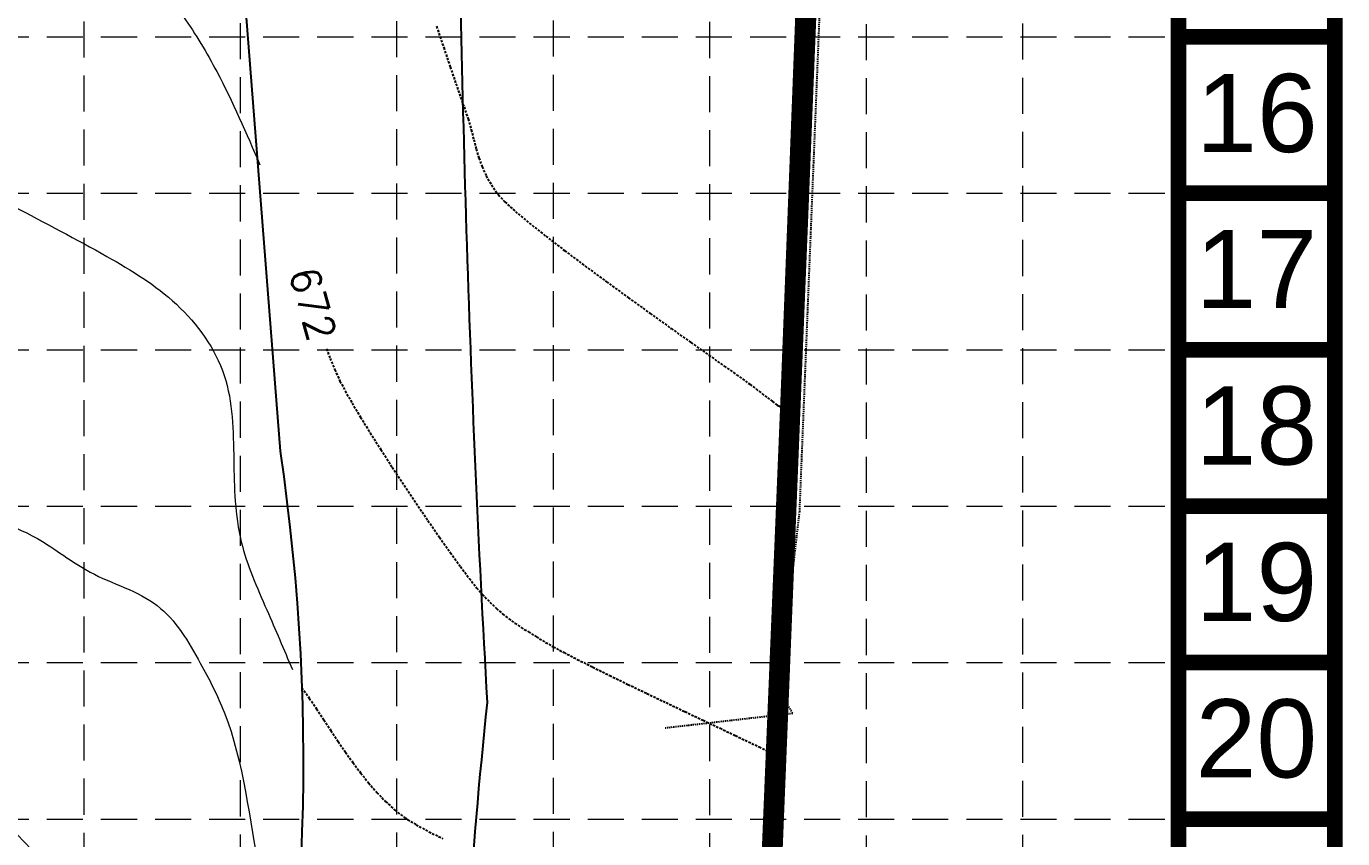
# Model space of a CAD drawing. Header units: inches. Extents: x 2507435 to 2508087, y 7097652 to 7098695.
# Drawn here: x 2507950.5 to 2508087.4, y 7098350.8 to 7098435.3 of the extents above; entities that cross this region are included whole.
import ezdxf
from ezdxf.enums import TextEntityAlignment as Align

# ---------------------------------------------------------------- set-up
doc = ezdxf.new("R2010")
doc.units = ezdxf.units.IN
doc.header["$MEASUREMENT"] = 0
for name, pattern in [('DASHED', [0.75, 0.5, -0.25]), ('HIDDEN', [0.375, 0.25, -0.125]), ('HIDDEN2', [0.1875, 0.125, -0.0625])]:
    doc.linetypes.add(name, pattern=pattern)
doc.layers.add('ALT BID GRADING', color=1, linetype='Continuous', lineweight=0)
doc.layers.add('CV_GRADING_PROP', color=1, linetype='Continuous', lineweight=0)
for name, color, linetype in [('BASE', 7, 'Continuous'), ('CONT-MNR', 8, 'HIDDEN'), ('E-FENCE', 7, 'FENCE_LINE'), ('E-GRAVEL', 8, 'DASHED'), ('GRID', 254, 'HIDDEN'), ('LIMITS OF DISTURBANCE', 1, 'HIDDEN'), ('SBC-LINE', 121, 'HIDDEN2')]:
    doc.layers.add(name, color=color, linetype=linetype)
doc.styles.get("Standard").update_dxf_attribs({"font": 'ARIAL.TTF'})
doc.linetypes.add('FENCE_LINE', pattern='A,0.75,-0.2,["x",Standard,S=0.1,R=0,X=-0.1,Y=-0.05],-0.075', length=1.025)

msp = doc.modelspace()

# ---------------------------------------------------------------- linework, layer by layer
at = {"layer": 'ALT BID GRADING', "color": 35, "linetype": 'Continuous', "lineweight": 13}
for points in [[(2507799.057029388, 7098567.18969662), (2507802.790196172, 7098561.22005442), (2507807.021122151, 7098554.752944875), (2507811.895313357, 7098544.298229983), (2507814.99918358, 7098538.094050821), (2507817.659647394, 7098536.321426379), (2507828.175748421, 7098533.8591993), (2507846.343841263, 7098538.336430951), (2507859.036615576, 7098542.316190999), (2507867.249589747, 7098543.559866812), (2507879.693486274, 7098543.311132075), (2507894.875042066, 7098532.615523487), (2507913.070876571, 7098508.149641203), (2507925.514776721, 7098481.78372716), (2507932.946339, 7098459.655484176), (2507938.207551033, 7098455.169076251), (2507947.664914133, 7098450.443109863), (2507961.602080997, 7098442.234852902), (2507966.828518118, 7098436.26521283), (2507970.31281074, 7098430.544305366), (2507974.792614504, 7098420.843637854)], [(2507795.489127687, 7098546.514009472), (2507806.574385729, 7098528.344622774), (2507811.749803701, 7098518.935095928), (2507816.229607465, 7098509.234430545), (2507821.206927648, 7098501.312122381), (2507834.176564184, 7098501.682529528), (2507846.481321201, 7098504.414214091), (2507861.027641484, 7098507.990754731), (2507871.978271297, 7098509.980634755), (2507883.703279753, 7098509.890786489), (2507891.916250301, 7098508.149641203), (2507901.871368972, 7098500.936325317), (2507913.319754357, 7098481.78372716), (2507919.314040538, 7098461.570275915), (2507927.52701471, 7098443.412616705), (2507935.739988882, 7098429.732189145), (2507941.961937145, 7098421.275197446), (2507949.179396551, 7098416.549231059), (2507958.885637436, 7098411.325795197), (2507966.103100466, 7098406.351094073), (2507971.079630721, 7098398.943147052), (2507972.076170943, 7098390.183314887), (2507972.853274472, 7098381.660072576), (2507975.513734663, 7098374.569581194), (2507978.174198477, 7098368.365402033)], [(2507786.620919804, 7098527.458312683), (2507795.932537719, 7098516.379419497), (2507807.461209416, 7098499.982655114), (2507816.772827331, 7098485.358517302), (2507819.965836123, 7098476.794455586), (2507823.867391462, 7098468.961755048), (2507828.42768808, 7098467.591257548), (2507843.1114883, 7098470.327343912), (2507858.044162683, 7098472.814693409), (2507873.72347767, 7098475.550779773), (2507883.429714932, 7098475.79951451), (2507895.624737296, 7098475.302045036), (2507906.077611539, 7098464.35770171), (2507913.295070944, 7098447.194983576), (2507918.27263028, 7098434.509497094), (2507922.747901022, 7098421.544090598), (2507929.472141502, 7098406.402435635), (2507933.951941643, 7098395.458094439), (2507942.459692717, 7098386.203554839), (2507951.66817803, 7098381.975057925), (2507957.143492937, 7098378.492767351), (2507964.112074557, 7098375.010476776), (2507968.591878321, 7098369.040836705), (2507971.079630721, 7098363.933843055), (2507974.813826585, 7098347.152152183), (2507981.533534043, 7098326.755878213)]]:
    msp.add_spline(points, degree=3, dxfattribs=at)
at = {"layer": 'BASE', "const_width": 1.627109455971472}
for points in [[(2508086.586663205, 7097653.153363655), (2508086.586663205, 7098694.503415476), (2507435.742880816, 7098694.503415476), (2507435.742880816, 7097653.153363655)], [(2508070.315568645, 7097669.424458215), (2508070.315568645, 7098678.232320917), (2507452.013975376, 7098678.232320917), (2507452.013975376, 7097669.424458215)]]:
    msp.add_lwpolyline(points, close=True, dxfattribs=at)
for points in [[(2508086.586663205, 7098434.165902521), (2508070.315568645, 7098434.165902521)], [(2508086.586663205, 7098417.894807962), (2508070.315568645, 7098417.894807962)], [(2508086.586663205, 7098401.623713402), (2508070.315568645, 7098401.623713402)], [(2508086.586663205, 7098385.352618841), (2508070.315568645, 7098385.352618841)], [(2508086.586663205, 7098369.081524282), (2508070.315568645, 7098369.081524282)], [(2508086.586663205, 7098352.810429722), (2508070.315568645, 7098352.810429722)]]:
    msp.add_lwpolyline(points, dxfattribs=at)
at = {"layer": 'CONT-MNR', "color": 35, "extrusion": (0.9479751784207961, 0.3183442493560388, 0), "elevation": 4637261.310672629}
msp.add_lwpolyline([(5930735.226464714, 673.0000000000009), (5930732.891103143, 673.0000000000009)], dxfattribs=at)
at = {"layer": 'CONT-MNR', "color": 35, "extrusion": (0.9474231828372908, 0.3199833005368524, 0), "elevation": 4647511.604170743}
msp.add_lwpolyline([(5922703.857037947, 673), (5922701.734575774, 673)], dxfattribs=at)
at = {"layer": 'CONT-MNR', "color": 35, "extrusion": (0.9466479598230635, 0.3222695147897668, 0), "elevation": 4661795.883243047}
msp.add_lwpolyline([(5911465.054504405, 673), (5911463.214148221, 673)], dxfattribs=at)
at = {"layer": 'CONT-MNR', "color": 35, "extrusion": (0.9454085796402536, 0.3258874307833892, 0), "elevation": 4684369.044570814}
msp.add_lwpolyline([(5893591.84568427, 673), (5893590.356631264, 673)], dxfattribs=at)
at = {"layer": 'CONT-MNR', "color": 35, "extrusion": (0.942981686221198, 0.3328446175791733, 0), "elevation": 4727667.4951184}
msp.add_lwpolyline([(5858914.634393577, 673), (5858913.565812857, 673)], dxfattribs=at)
at = {"layer": 'CONT-MNR', "color": 35, "extrusion": (0.9482847330120306, 0.317420958880005, 0), "elevation": 4631483.801977275}
msp.add_lwpolyline([(5935239.330312394, 673), (5935238.019653479, 673)], dxfattribs=at)
at = {"layer": 'CONT-MNR', "color": 35, "extrusion": (0.960410431970414, 0.2785889483852558, 0), "elevation": 4386248.873192156}
msp.add_lwpolyline([(6118701.935896096, 673.0000000000009), (6118700.762787718, 673.0000000000009)], dxfattribs=at)
at = {"layer": 'CONT-MNR', "color": 35}
for points, elevation in [([(2507996.764043123, 7098424.503625266), (2507997.037827825, 7098423.467651544)], 673), ([(2507997.571047261, 7098421.565697437), (2507997.902852502, 7098420.648676023)], 673), ([(2507999.593273356, 7098417.727188148), (2508000.273475141, 7098416.988694289)], 673), ([(2508010.835653211, 7098408.69285391), (2508013.112212467, 7098407.034208391)], 673), ([(2508013.112212467, 7098407.034208391), (2508015.375123512, 7098405.401887243)], 673), ([(2508015.375123512, 7098405.401887243), (2508017.563961527, 7098403.835334115)], 673), ([(2507981.731070749, 7098401.709060299), (2507982.090490978, 7098400.722294002)], 672), ([(2507982.571855057, 7098399.546515566), (2507983.123473316, 7098398.356137941)], 672), ([(2508025.757666093, 7098398.025988286), (2508026.396010218, 7098397.540933625)], 673), ([(2508027.020776593, 7098397.063215325), (2508027.592774585, 7098396.624878187)], 673), ([(2508028.072813559, 7098396.257967008), (2508028.42170288, 7098395.99452659)], 673), ([(2508028.42170288, 7098395.99452659), (2508028.600251914, 7098395.866601729)], 673), ([(2508028.8203421, 7098395.751330256), (2508028.983824025, 7098395.679061572)], 673), ([(2507986.265277524, 7098392.986876157), (2507987.374511735, 7098391.238153887)], 672), ([(2507994.604696328, 7098380.515476441), (2507995.645523744, 7098379.075848471)], 672), ([(2507997.335718651, 7098376.866531069), (2507997.929371878, 7098376.179529262)], 672), ([(2507997.929371878, 7098376.179529262), (2507998.705736992, 7098375.377024939)], 672), ([(2507998.705736992, 7098375.377024939), (2507999.40157792, 7098374.706490436)], 672), ([(2507999.40157792, 7098374.706490436), (2508000.046562633, 7098374.137838749)], 672), ([(2508000.670359101, 7098373.640982888), (2508001.302635294, 7098373.185835849)], 672), ([(2508001.973059183, 7098372.742310636), (2508002.711298738, 7098372.280320249)], 672), ([(2508002.711298738, 7098372.280320249), (2508003.547021928, 7098371.769777693)], 672), ([(2508003.547021928, 7098371.769777693), (2508004.509896726, 7098371.180595968)], 672), ([(2508006.420929046, 7098370.127409169), (2508007.803526918, 7098369.418368829)], 672), ([(2507980.687738162, 7098364.271555051), (2507981.434975463, 7098363.146953105)], 671), ([(2508018.991821029, 7098363.986036658), (2508020.881404591, 7098363.088176204)], 672), ([(2507981.434975463, 7098363.146953105), (2507982.180089701, 7098362.01785088)], 671), ([(2508020.881404591, 7098363.088176204), (2508022.647450423, 7098362.25071713)], 672), ([(2507982.180089701, 7098362.01785088), (2507982.929467441, 7098360.891973326)], 671), ([(2507984.466559689, 7098358.680792047), (2507985.26704733, 7098357.610938221)], 671), ([(2507985.26704733, 7098357.610938221), (2507986.097344736, 7098356.575208873)], 671), ([(2507986.097344736, 7098356.575208873), (2507986.963838472, 7098355.581328955)], 671), ([(2507988.830961201, 7098353.750017212), (2507989.841948532, 7098352.974050133)], 671), ([(2507989.841948532, 7098352.974050133), (2507991.033530049, 7098352.222753793)], 671), ([(2507991.033530049, 7098352.222753793), (2507992.370384938, 7098351.49117892)], 671)]:
    msp.add_lwpolyline(points, dxfattribs=dict(at, elevation=elevation))
at = {"layer": 'CONT-MNR', "color": 35, "extrusion": (0.9667144616029362, 0.2558576747485704, 0), "elevation": 4240703.128939492}
msp.add_lwpolyline([(6220458.330385482, 673), (6220457.326156748, 673)], dxfattribs=at)
at = {"layer": 'CONT-MNR', "color": 35, "extrusion": (0.958690631199212, 0.2844508281774838, 0), "elevation": 4423545.66754894}
msp.add_lwpolyline([(6091789.236459466, 673), (6091788.265185066, 673)], dxfattribs=at)
at = {"layer": 'CONT-MNR', "color": 35, "extrusion": (0.9098079848785562, 0.4150294334757728, 0), "elevation": 5227850.018466618}
msp.add_lwpolyline([(5417306.837412967, 673), (5417305.816965034, 673)], dxfattribs=at)
at = {"layer": 'CONT-MNR', "color": 35, "extrusion": (0.8683210015150739, 0.4960026595975663, 0), "elevation": 5698582.678741294}
msp.add_lwpolyline([(4919733.080529302, 673.0000000000009), (4919731.96881779, 673.0000000000009)], dxfattribs=at)
at = {"layer": 'CONT-MNR', "color": 35, "extrusion": (0.8207052745265717, 0.571351776372722, 0), "elevation": 6114022.072574506}
msp.add_lwpolyline([(4392760.099018586, 673.0000000000009), (4392758.846737435, 673.0000000000009)], dxfattribs=at)
at = {"layer": 'CONT-MNR', "color": 35, "extrusion": (-0.671851908357024, -0.7406855022457406, 0), "elevation": -6942699.322314939}
msp.add_lwpolyline([(-2911445.557976788, 673), (-2911444.087005224, 673)], dxfattribs=at)
at = {"layer": 'CONT-MNR', "color": 35, "extrusion": (-0.6401599956509355, -0.7682416156185464, 0), "elevation": -7058820.718126809}
msp.add_lwpolyline([(-2617370.93687039, 673.0000000000009), (-2617369.064506295, 673.0000000000009)], dxfattribs=at)
at = {"layer": 'CONT-MNR', "color": 35, "extrusion": (-0.6213649194717564, -0.7835213059323004, 0), "elevation": -7120144.194306506}
msp.add_lwpolyline([(-2445632.311443041, 673.0000000000009), (-2445630.107413756, 673.0000000000009)], dxfattribs=at)
at = {"layer": 'CONT-MNR', "color": 35, "extrusion": (0.6089828131203727, 0.7931834172018456, 0), "elevation": 7157675.475927034}
msp.add_lwpolyline([(2333504.178551635, 673.0000000000009), (2333501.713856927, 673.0000000000009)], dxfattribs=at)
at = {"layer": 'CONT-MNR', "color": 35, "extrusion": (-0.6002477363468506, -0.7998141377910757, 0), "elevation": -7182835.432891001}
msp.add_lwpolyline([(-2254866.650439887, 673), (-2254863.996596801, 673)], dxfattribs=at)
at = {"layer": 'CONT-MNR', "color": 35, "extrusion": (-0.5937902249639374, -0.8046198908411827, 0), "elevation": -7200753.145904732}
msp.add_lwpolyline([(-2196973.061028766, 673), (-2196970.289803903, 673)], dxfattribs=at)
at = {"layer": 'CONT-MNR', "color": 35, "extrusion": (-0.5796495290867358, -0.8148658929109288, 0), "elevation": -7238018.379413454}
msp.add_lwpolyline([(-2070888.468725097, 673), (-2070885.947647478, 673)], dxfattribs=at)
at = {"layer": 'CONT-MNR', "color": 35, "extrusion": (-0.5779000596544561, -0.8161075425771877, 0), "elevation": -7242444.404694319}
msp.add_lwpolyline([(-2055353.427954121, 673.0000000000009), (-2055351.149556484, 673.0000000000009)], dxfattribs=at)
at = {"layer": 'CONT-MNR', "color": 35, "extrusion": (0.5767859939622463, 0.8168952914351898, 0), "elevation": 7245242.061337201}
msp.add_lwpolyline([(2045467.373414075, 673), (2045465.409796433, 673)], dxfattribs=at)
at = {"layer": 'CONT-MNR', "color": 35, "extrusion": (0.9254465735484376, 0.378878132791345, 0), "elevation": 5010432.243633213}
msp.add_lwpolyline([(5618971.054601384, 672.0000000000009), (5618969.784102939, 672.0000000000009)], dxfattribs=at)
at = {"layer": 'CONT-MNR', "color": 35, "extrusion": (0.5765383823422959, 0.8170700665708718, 0), "elevation": 7245861.669489017}
msp.add_lwpolyline([(2043269.423417603, 673.0000000000009), (2043267.846689055, 673.0000000000009)], dxfattribs=at)
at = {"layer": 'CONT-MNR', "color": 35, "extrusion": (0.8846151452633328, 0.4663218253210251, 0), "elevation": 5528737.933379346}
msp.add_lwpolyline([(5109823.424939565, 672), (5109822.276662, 672)], dxfattribs=at)
at = {"layer": 'CONT-MNR', "color": 35, "extrusion": (-0.5780096006060688, -0.8160299636699702, 0), "elevation": -7242168.455340313}
msp.add_lwpolyline([(-2056319.744387322, 673), (-2056318.626658056, 673)], dxfattribs=at)
at = {"layer": 'CONT-MNR', "color": 35, "extrusion": (0.5857449205308364, 0.8104954583909305, 0), "elevation": 7222282.710028065}
msp.add_lwpolyline([(2125107.688164721, 673.0000000000009), (2125107.101512913, 673.0000000000009)], dxfattribs=at)
at = {"layer": 'CONT-MNR', "color": 35, "extrusion": (0.8682124396529237, 0.4961926638231549, 0), "elevation": 5699635.2963237}
msp.add_lwpolyline([(4918473.779940274, 672), (4918472.327491512, 672)], dxfattribs=at)
at = {"layer": 'CONT-MNR', "color": 35, "extrusion": (-0.6074146267782619, -0.7943849640922371, 0), "elevation": -7162272.192949558}
msp.add_lwpolyline([(-2319332.03451297, 673), (-2319331.248034872, 673)], dxfattribs=at)
at = {"layer": 'CONT-MNR', "color": 35, "extrusion": (0.8577252023245637, 0.5141084295139368, 0), "elevation": 5800506.669856117}
msp.add_lwpolyline([(4799097.302655309, 672.0000000000009), (4799095.594718295, 672.0000000000009)], dxfattribs=at)
at = {"layer": 'CONT-MNR', "color": 35, "extrusion": (-0.6072647710257896, -0.7944995266650544, 0), "elevation": -7162709.560399162}
msp.add_lwpolyline([(-2317979.465734586, 673), (-2317978.861531617, 673)], dxfattribs=at)
at = {"layer": 'CONT-MNR', "color": 35, "extrusion": (-0.4639632086738606, -0.885854469423198, 0), "elevation": -7451778.700982983}
msp.add_lwpolyline([(-1071646.177731442, 673), (-1071645.929281845, 673)], dxfattribs=at)
at = {"layer": 'CONT-MNR', "color": 35, "extrusion": (0.850247375922924, 0.5263833201538419, 0), "elevation": 5868884.409091569}
msp.add_lwpolyline([(4715229.787296873, 672), (4715227.873144122, 672)], dxfattribs=at)
at = {"layer": 'CONT-MNR', "color": 35, "extrusion": (0.8396071923262199, 0.5431940377011534, 0), "elevation": 5961528.035738705}
msp.add_lwpolyline([(4597536.54903488, 672), (4597534.371114787, 672)], dxfattribs=at)
at = {"layer": 'CONT-MNR', "color": 35, "extrusion": (0.8352936184207145, 0.5498041205971722, 0), "elevation": 5997630.584166965}
msp.add_lwpolyline([(4550336.931518968, 672), (4550334.696222743, 672)], dxfattribs=at)
at = {"layer": 'CONT-MNR', "color": 35, "extrusion": (0.8311886743533968, 0.5559904564168732, 0), "elevation": 6031248.435487737}
msp.add_lwpolyline([(4505680.945341141, 672), (4505678.702389315, 672)], dxfattribs=at)
at = {"layer": 'CONT-MNR', "color": 35, "extrusion": (0.8270154956395555, 0.5621791262329655, 0), "elevation": 6064711.705881009}
msp.add_lwpolyline([(4460534.741966237, 672), (4460532.541088702, 672)], dxfattribs=at)
at = {"layer": 'CONT-MNR', "color": 35, "extrusion": (0.8224717647897815, 0.5688059388961955, 0), "elevation": 6100355.724067215}
msp.add_lwpolyline([(4411659.400429921, 672), (4411657.291348784, 672)], dxfattribs=at)
at = {"layer": 'CONT-MNR', "color": 35, "extrusion": (0.8171492125895541, 0.5764262002756918, 0), "elevation": 6141098.325053548}
msp.add_lwpolyline([(4354764.216176931, 672.0000000000009), (4354762.248585568, 672.0000000000009)], dxfattribs=at)
at = {"layer": 'CONT-MNR', "color": 35, "extrusion": (0.8009197114033552, 0.5987717560853771, 0), "elevation": 6259012.053219235}
msp.add_lwpolyline([(4183514.763935441, 672), (4183513.228080627, 672)], dxfattribs=at)
at = {"layer": 'CONT-MNR', "color": 35, "extrusion": (0.7858578783464768, 0.6184071434263791, 0), "elevation": 6360616.42614185}
msp.add_lwpolyline([(4027353.161986639, 672.0000000000009), (4027351.915933078, 672.0000000000009)], dxfattribs=at)
at = {"layer": 'CONT-MNR', "color": 35, "extrusion": (-0.6230258007333785, -0.7822012858724617, 0), "elevation": -7114906.115470334}
msp.add_lwpolyline([(-2460709.369742607, 672.0000000000009), (-2460708.572254187, 672.0000000000009)], dxfattribs=at)
at = {"layer": 'CONT-MNR', "color": 35, "extrusion": (-0.5517478059378911, -0.8340110063079044, 0), "elevation": -7303905.579886397}
msp.add_lwpolyline([(-1824811.140780891, 672), (-1824810.336925925, 672)], dxfattribs=at)
at = {"layer": 'CONT-MNR', "color": 35, "extrusion": (0.4987342768589852, 0.8667549371569483, 0), "elevation": 7403376.082156572}
msp.add_lwpolyline([(1366375.726266311, 672.0000000000009), (1366374.806946214, 672.0000000000009)], dxfattribs=at)
at = {"layer": 'CONT-MNR', "color": 35, "extrusion": (0.470863498278336, 0.8822060790932511, 0), "elevation": 7443153.955117485}
msp.add_lwpolyline([(1129786.142296052, 672.0000000000009), (1129784.879317807, 672.0000000000009)], dxfattribs=at)
at = {"layer": 'CONT-MNR', "color": 35, "extrusion": (-0.4474581376581085, -0.8943048781280002, 0), "elevation": -7470334.898600018}
msp.add_lwpolyline([(-933299.5472753732, 672), (-933297.7559426501, 672)], dxfattribs=at)
at = {"layer": 'CONT-MNR', "color": 35, "extrusion": (0.441537052249404, 0.8972430169641373, 0), "elevation": 7476340.753210377}
msp.add_lwpolyline([(883898.8292642077, 672.0000000000009), (883896.8538726871, 672.0000000000009)], dxfattribs=at)
at = {"layer": 'CONT-MNR', "color": 35, "extrusion": (-0.4373532344779668, -0.8992898021726149, 0), "elevation": -7480376.525577199}
msp.add_lwpolyline([(-849065.2165728896, 672.0000000000009), (-849063.1106623844, 672.0000000000009)], dxfattribs=at)
at = {"layer": 'CONT-MNR', "color": 35, "extrusion": (0.4342945412666465, 0.9007709206152212, 0), "elevation": 7483218.805035518}
msp.add_lwpolyline([(823636.719832744, 672.0000000000009), (823634.5369798974, 672.0000000000009)], dxfattribs=at)
at = {"layer": 'CONT-MNR', "color": 35, "extrusion": (0.8171375082402639, 0.5764427921545144, 0), "elevation": 6141166.033990482}
msp.add_lwpolyline([(4354634.984634808, 671), (4354633.647740436, 671)], dxfattribs=at)
at = {"layer": 'CONT-MNR', "color": 35, "extrusion": (0.8271578298705128, 0.5619696828868119, 0), "elevation": 6063561.381727524}
msp.add_lwpolyline([(4462059.819533371, 671), (4462058.474715397, 671)], dxfattribs=at)
at = {"layer": 'CONT-MNR', "color": 35, "extrusion": (0.4320244544437136, 0.9018618911799144, 0), "elevation": 7485269.501373716}
msp.add_lwpolyline([(804784.4595591016, 672.0000000000009), (804782.2533611786, 672.0000000000009)], dxfattribs=at)
at = {"layer": 'CONT-MNR', "color": 35, "extrusion": (-0.4303522918278329, -0.9026610132926601, 0), "elevation": -7486748.14943389}
msp.add_lwpolyline([(-790908.4210380013, 672.0000000000009), (-790906.2451046212, 672.0000000000009)], dxfattribs=at)
at = {"layer": 'CONT-MNR', "color": 35, "extrusion": (-0.4282669268885922, -0.9036522778886806, 0), "elevation": -7488554.368930143}
msp.add_lwpolyline([(-773613.4086916423, 672), (-773611.6452732622, 672)], dxfattribs=at)
at = {"layer": 'CONT-MNR', "color": 35, "extrusion": (-0.4287483454356726, -0.9034239626477556, 0), "elevation": -7488141.114201251}
msp.add_lwpolyline([(-777601.5483099017, 672), (-777600.0296462057, 672)], dxfattribs=at)
at = {"layer": 'CONT-MNR', "color": 35, "extrusion": (0.8262791925415273, 0.5632607708450162, 0), "elevation": 6070522.337617305}
msp.add_lwpolyline([(4452579.508070104, 671.0000000000009), (4452578.158734507, 671.0000000000009)], dxfattribs=at)
at = {"layer": 'CONT-MNR', "color": 35, "extrusion": (0.8158307946632872, 0.5782906833756438, 0), "elevation": 6151005.652717242}
msp.add_lwpolyline([(4340716.89601969, 671.0000000000009), (4340715.552293317, 671.0000000000009)], dxfattribs=at)
at = {"layer": 'CONT-MNR', "color": 35, "extrusion": (0.4303838565605813, 0.9026459638263725, 0), "elevation": 7486720.501622133}
msp.add_lwpolyline([(791160.7187466882, 672), (791159.4984606691, 672)], dxfattribs=at)
at = {"layer": 'CONT-MNR', "color": 35, "extrusion": (-0.4346600464496971, -0.9005946058134854, 0), "elevation": -7482884.021780975}
msp.add_lwpolyline([(-826658.2957841023, 672), (-826657.4274863643, 672)], dxfattribs=at)
at = {"layer": 'CONT-MNR', "color": 35, "extrusion": (0.7204172651342806, 0.6935408885541239, 0), "elevation": 6729796.946628949}
msp.add_lwpolyline([(3374386.40746897, 671), (3374385.096693139, 671)], dxfattribs=at)
at = {"layer": 'CONT-MNR', "color": 35, "extrusion": (-0.679377715942004, -0.7337887428145963, 0), "elevation": -6912563.797864882}
msp.add_lwpolyline([(-2982130.691986674, 671), (-2982129.386370983, 671)], dxfattribs=at)
at = {"layer": 'CONT-MNR', "color": 35, "extrusion": (-0.4439400072548969, -0.8960565104715897, 0), "elevation": -7473922.218390508}
msp.add_lwpolyline([(-903939.3207952804, 671), (-903937.7061566673, 671)], dxfattribs=at)
at = {"layer": 'CV_GRADING_PROP', "color": 35, "linetype": 'Continuous', "lineweight": 13}
msp.add_open_spline([(2507945.113683734, 7098355.131308983), (2507949.811234069, 7098351.423600658), (2507956.989472408, 7098343.389691049), (2507963.030786946, 7098330.13582669), (2507966.885120966, 7098318.013787443), (2507969.131774639, 7098310.218242493), (2507970.288777479, 7098306.203619427)], degree=3, knots=[34.73758285817904, 34.73758285817904, 34.73758285817904, 34.73758285817904, 52.52451738624811, 66.34469536647768, 78.14853729463817, 90.68198217510681, 90.68198217510681, 90.68198217510681, 90.68198217510681], dxfattribs=at)
at = {"layer": 'E-FENCE'}
for p, q in [((2508031.279426196, 7098454.978038749), (2508029.009065303, 7098396.285523256)), ((2508029.009065303, 7098396.285523256), (2508026.912515777, 7098345.912027825))]:
    msp.add_line(p, q, dxfattribs=at)
at = {"layer": 'E-GRAVEL', "color": 7, "linetype": 'Continuous'}
msp.add_line((2507976.926189198, 7098391.066323638), (2507973.158061184, 7098439.155534942), dxfattribs=at)
for centre, radius, start, end in [((2509914.871943956, 7098474.21478099), 1919.558100944058, 180.3303484651341, 183.2632462845839), ((2507759.80449114, 7098358.708654447), 219.5195902944346, 346.3881934384246, 8.476409741355349), ((2508615.134580043, 7098299.697472973), 620.1503925058571, 173.9604446766617, 182.8193084148616)]:
    msp.add_arc(centre, radius, start, end, dxfattribs=at)
at = {"layer": 'GRID', "color": 252, "linetype": 'HIDDEN', "lineweight": 0, "ltscale": 15}
for p, q in [((2507956.613930757, 7097734.516061086), (2507956.489770343, 7098678.597135853)), ((2507972.796835263, 7097734.346731215), (2507972.760864903, 7098678.597135853)), ((2507989.082534832, 7097734.545898625), (2507989.031959463, 7098678.597135853)), ((2508005.38404243, 7097734.600608988), (2508005.303054022, 7098678.597135853)), ((2508021.623061148, 7097734.459096275), (2508021.574148582, 7098678.597135853)), ((2508037.929742801, 7097734.24597101), (2508037.845243142, 7098678.597135853)), ((2508054.21178337, 7097734.290333095), (2508054.116337701, 7098678.597135853)), ((2507452.013975376, 7098434.165902521), (2508070.315568645, 7098434.165902521)), ((2507452.013975376, 7098417.894807962), (2508070.315568645, 7098417.894807962)), ((2507452.013975376, 7098401.623713402), (2508070.315568645, 7098401.623713402)), ((2507452.013975376, 7098385.352618841), (2508070.315568645, 7098385.352618841)), ((2507452.013975376, 7098369.081524282), (2508070.315568645, 7098369.081524282)), ((2507452.013975376, 7098352.810429722), (2508070.315568645, 7098352.810429722))]:
    msp.add_line(p, q, dxfattribs=at)
at = {"layer": 'LIMITS OF DISTURBANCE', "ltscale": 30, "const_width": 2}
msp.add_lwpolyline([(2508040.650436161, 7098659.836378056), (2507774.920100386, 7098659.32229198), (2507776.264230064, 7098608.300056366), (2507804.291386123, 7098606.194359545), (2507805.178663956, 7098508.398802675), (2507764.979364849, 7098434.425274255), (2507729.107945589, 7098395.819028723), (2507630.794308925, 7098350.053489733), (2507645.249976321, 7098329.79024417), (2507733.265471447, 7098328.059754496), (2507737.825809758, 7098085.336952455), (2507647.943561675, 7098085.910165784), (2507647.800208825, 7098104.682914507), (2507629.307687464, 7098104.682914507), (2507629.151088282, 7098050.868568956), (2507651.657489443, 7098022.494489652), (2507656.388133493, 7098026.650288727, -0.6948064036351087), (2507832.62966582, 7097937.82892316), (2508011.151894334, 7097928.621596732), (2508040.077503543, 7098644.601660757)], format="xyb", close=True, dxfattribs=at)
at = {"layer": 'SBC-LINE', "color": 7}
for p, q in [((2508035.742718, 7098505.196142), (2508030.895143, 7098384.79618)), ((2508030.895143, 7098384.79618), (2508028.773426, 7098366.282595)), ((2508028.773426, 7098366.282595), (2508030.202847, 7098363.790838)), ((2508030.202847, 7098363.790838), (2508016.931061, 7098362.268333))]:
    msp.add_line(p, q, dxfattribs=at)

# ---------------------------------------------------------------- texts
at = {"layer": 'BASE'}
for s, p in [('16', (2508078.484546948, 7098426.244323514)), ('17', (2508078.427165177, 7098410.018535435)), ('18', (2508078.427165177, 7098393.747450094)), ('19', (2508078.427176534, 7098377.476349353)), ('20', (2508078.427187889, 7098361.205253744))]:
    msp.add_text(s, height=8.135547279857356, dxfattribs=at).set_placement(p, align=Align.MIDDLE_CENTER)
at = {"layer": 'CONT-MNR', "color": 35, "insert": (2507980.69793119, 7098410.511447664, 672), "char_height": 3, "width": 12, "attachment_point": 1, "rotation": 285.84559742282084}
msp.add_mtext('\\Ftxt.shx;\\W1.0000000000;\\T1.0000000000;\\o\\l672', dxfattribs=at)

doc.saveas('drawing.dxf')
